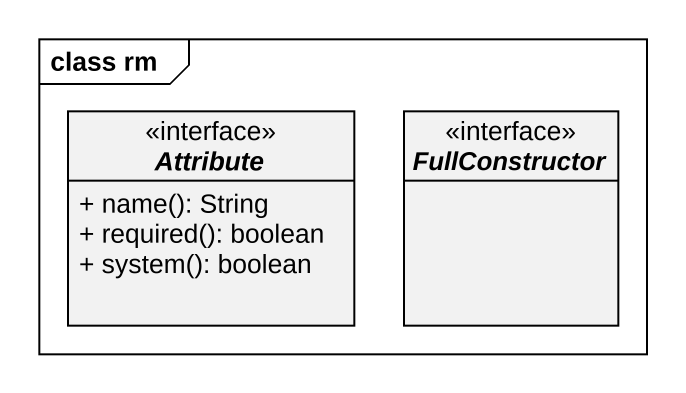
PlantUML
@startuml
mainframe class rm
hide circle
hide empty members
skinparam classAttributeIconSize 0
interface Attribute <<interface>> {
  + name(): String
  + required(): boolean
  + system(): boolean
}
interface FullConstructor <<interface>>
@enduml
